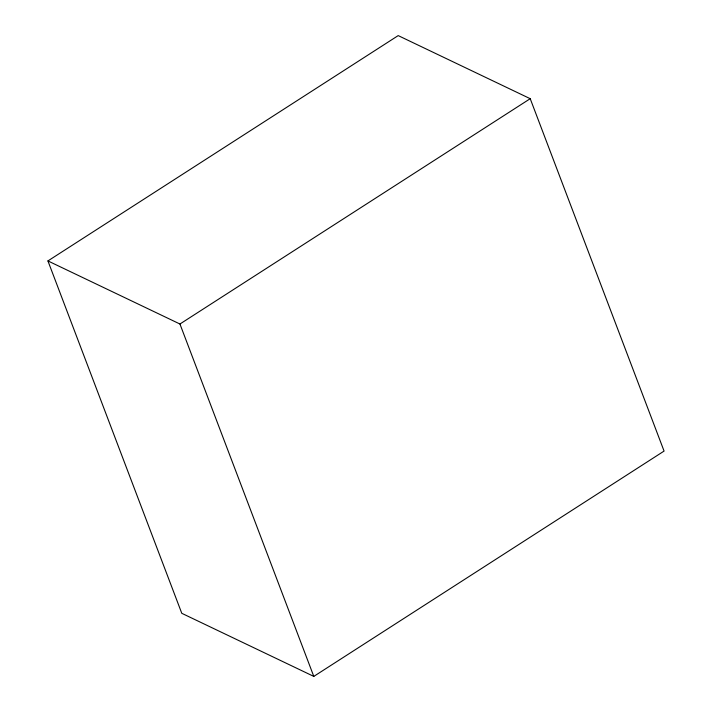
<?xml version="1.0" encoding="UTF-8"?>
<svg xmlns="http://www.w3.org/2000/svg" width="712" height="712" viewBox="0 0 712 712"><rect width="100%" height="100%" fill="white"/><g stroke="black" fill="none" stroke-linecap="round" stroke-linejoin="round"><path stroke-width="1.07" d="M47.927 260.921L398.204 35.6L530.217 98.692L664.073 451.079L313.796 676.4L181.782 613.308L47.927 260.921L179.94 324.013L313.796 676.4M179.94 324.013L530.217 98.692"/></g></svg>
